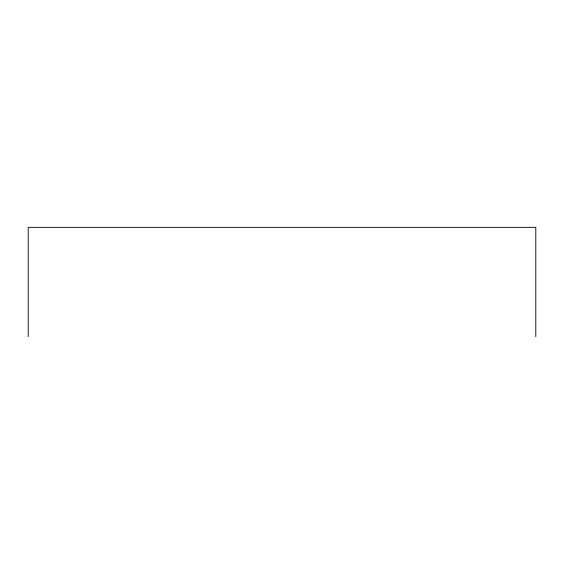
<?xml version="1.0" encoding="UTF-8"?>
<svg xmlns="http://www.w3.org/2000/svg" width="564" height="564" viewBox="0 0 564 564"><rect width="100%" height="100%" fill="white"/><g stroke="black" fill="none" stroke-linecap="round" stroke-linejoin="round"><path stroke-width="0.85" d="M535.8 336.659L535.8 227.341L28.2 227.341L28.2 336.659"/></g></svg>
